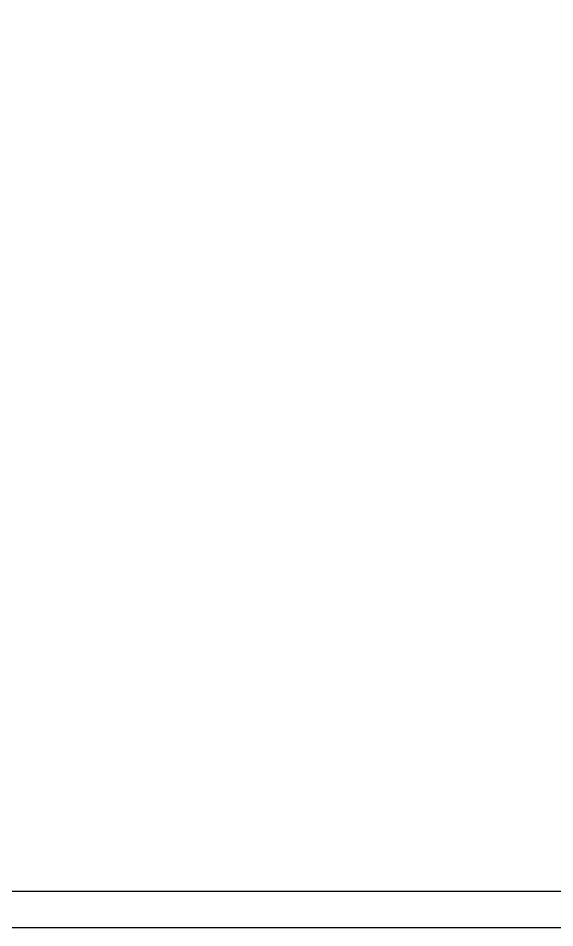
# Model space of a CAD drawing. Extents: x 220580 to 2027826, y -309201 to 71987.
# Drawn here: x 398181 to 398919, y -223759 to -222509 of the extents above; entities that cross this region are included whole.
import ezdxf

# ---------------------------------------------------------------- set-up
doc = ezdxf.new("R2010")
doc.units = 0
doc.linetypes.add('20剖面图$0$DASH', pattern=[0.35, 0.25, -0.1])
doc.linetypes.add('DASH', pattern=[0.35, 0.25, -0.1])
doc.layers.add('!ZN3-铝板幕墙-3', color=3, linetype='Continuous')
doc.layers.add('A-LIN-V', color=9, linetype='Continuous')

# ---------------------------------------------------------------- blocks, each defined once
blk = doc.blocks.new('5555rrrrrrrrrrr')
at = {"color": 6, "linetype": 'DASH'}
blk.add_lwpolyline([(-1626925, 568562.5), (-1636625, 568562.5), (-1636625, 574792.5), (-1626925, 574792.5), (-1626925, 568562.5)], dxfattribs=at)
at = {"layer": 'A-LIN-V'}
blk.add_lwpolyline([(-1626425, 568562.5), (-1636125, 568562.5), (-1636125, 569518.9)], dxfattribs=at)
blk = doc.blocks.new('20250828132035')
at = {"color": 6, "linetype": '20剖面图$0$DASH'}
blk.add_lwpolyline([(-600, 320), (-10300, 320), (-10300, 6550), (-600, 6550), (-600, 320)], dxfattribs=at)
blk = doc.blocks.new('A$Cd368c47f')
at = {"ltscale": 30}
blk.add_blockref('20250828132035', (200, 0), dxfattribs=at)

msp = doc.modelspace()

# ---------------------------------------------------------------- block references
at = {"layer": 'A-LIN-V'}
msp.add_blockref('5555rrrrrrrrrrr', (2030573.2, -792321.5), dxfattribs=at)

# ---------------------------------------------------------------- next in the draw order: block references
at = {"layer": '!ZN3-铝板幕墙-3', "ltscale": 2000}
msp.add_blockref('A$Cd368c47f', (404048.2, -224029), dxfattribs=at)

doc.saveas('drawing.dxf')
